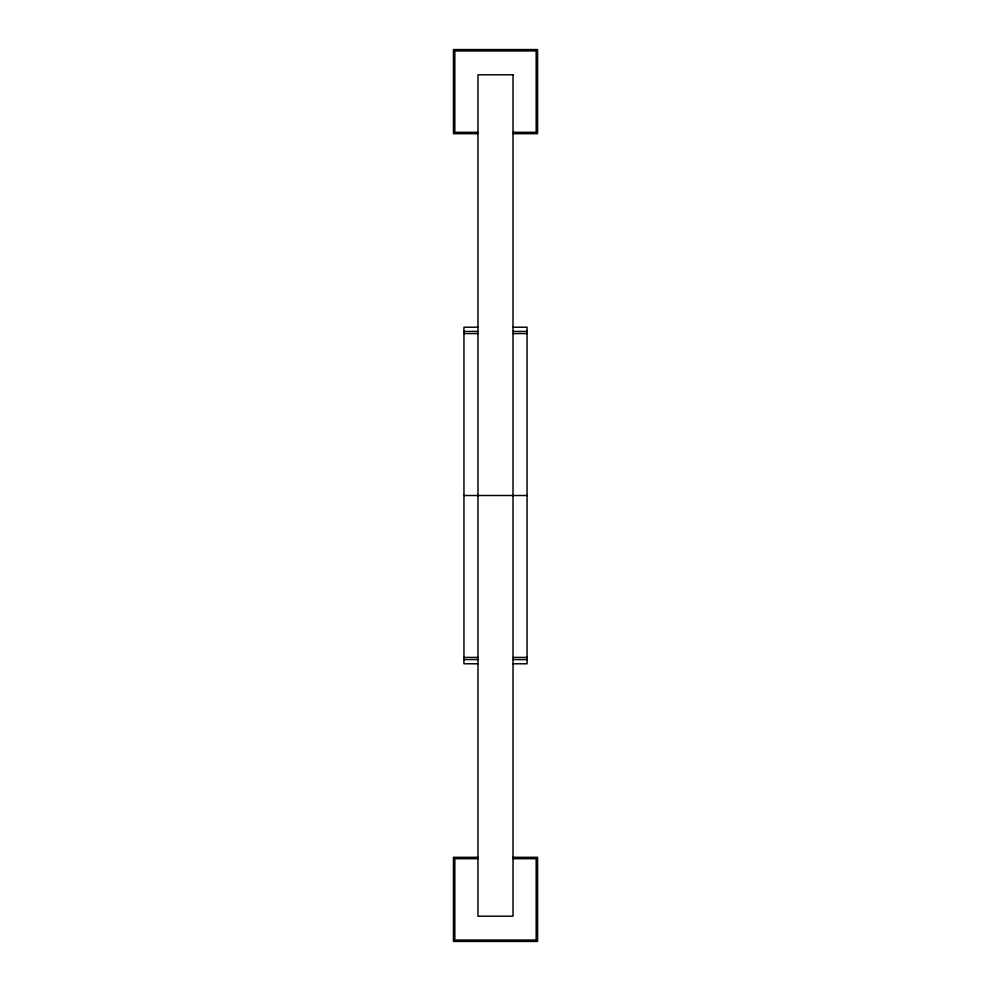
<?xml version="1.0" encoding="UTF-8"?>
<svg xmlns="http://www.w3.org/2000/svg" width="991" height="991" viewBox="0 0 991 991"><rect width="100%" height="100%" fill="white"/><g stroke="black" fill="none" stroke-linecap="round" stroke-linejoin="round"><path stroke-width="1.49" d="M477.848 132.286L454.832 132.286L454.832 50.95L536.168 50.95L536.168 132.286L513.152 132.286M477.91 133.686L453.432 133.686L453.432 49.55L537.568 49.55L537.568 133.686L513.09 133.686M477.972 327.216L463.949 327.216L463.949 663.784L477.972 663.784M513.028 327.216L527.051 327.216L527.051 663.784L513.028 663.784M463.949 331.428L477.972 331.428M513.028 331.428L527.051 331.428M463.949 333.571L477.972 333.571M513.028 333.571L527.051 333.571M463.949 495.5L527.051 495.5M463.949 657.429L477.972 657.429M513.028 657.429L527.051 657.429M463.949 659.572L477.972 659.572M513.028 659.572L527.051 659.572M477.91 857.314L453.432 857.314L453.432 941.45L537.568 941.45L537.568 857.314L513.09 857.314M477.848 858.714L454.832 858.714L454.832 940.05L536.168 940.05L536.168 858.714L513.152 858.714M513.028 74.796L477.972 74.796L477.972 916.204L513.028 916.204L513.028 74.796"/></g></svg>
